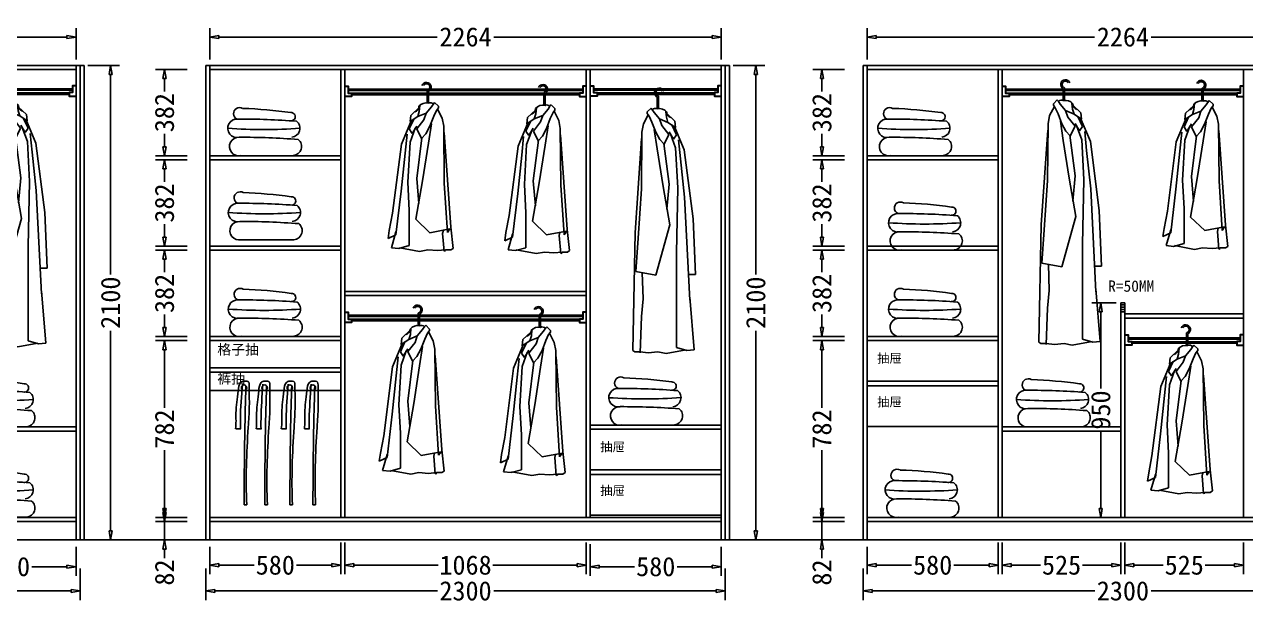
# Model space of a CAD drawing. Header units: millimetres. Extents: x 304407 to 361076, y -1262425 to -1203358.
# Drawn here: x 316973 to 322378, y -1232511 to -1229948 of the extents above; entities that cross this region are included whole.
import ezdxf

# ---------------------------------------------------------------- set-up
doc = ezdxf.new("R2010")
doc.units = ezdxf.units.MM
doc.header["$LTSCALE"] = 20
doc.layers.get('Defpoints').update_dxf_attribs({"color": 250})
for name, color, linetype in [('4', 1, 'Continuous'), ('6', 6, 'Continuous'), ('8', 8, 'Continuous'), ('LAYER10', 11, 'Continuous'), ('LAYER8', 11, 'Continuous'), ('图层3', 4, 'Continuous'), ('墙体', 40, 'Continuous')]:
    doc.layers.add(name, color=color, linetype=linetype)
doc.styles.get("Standard").update_dxf_attribs({"font": 'SimSun.ttf', "height": 85})
doc.styles.add('text', font='SimSun.ttf', dxfattribs={"height": 85})
doc.dimstyles.new('周文晶', dxfattribs={"dimtxt": 70, "dimasz": 40, "dimexe": 40, "dimexo": 30, "dimgap": 10, "dimtad": 0, "dimdec": 0, "dimtxsty": 'Standard', "dimblk": 'CLOSEDBLANK', "dimcen": 200, "dimclrd": 256, "dimclre": 256, "dimadec": 0, "dimazin": 0, "dimtfac": 1, "dimtdec": 0, "dimtmove": 0, "dimatfit": 3, "dimldrblk": 'CLOSEDBLANK', "dimfxl": 100, "dimfxlon": 1, "dimarcsym": 0})

# ---------------------------------------------------------------- blocks, each defined once
blk = doc.blocks.new('_ClosedBlank')
at = {"color": 0, "linetype": 'ByBlock', "lineweight": -2}
for p, q in [((-1, 0.17), (0, 0)), ((-1, 0.17), (-1, -0.17)), ((0, 0), (-1, -0.17))]:
    blk.add_line(p, q, dxfattribs=at)
blk = doc.blocks.new('*D1197')
at = {"lineweight": -2, "transparency": 16777216}
for p, q in [((314937, -1230104.1), (314937, -1229964.1)), ((317201, -1230104.1), (317201, -1229964.1)), ((314977, -1230004.1), (315943.3, -1230004.1)), ((317161, -1230004.1), (316194.7, -1230004.1))]:
    blk.add_line(p, q, dxfattribs=at)
at = {"layer": 'Defpoints', "color": 0, "transparency": 16777216}
for p in [(317201, -1230004.1), (314937, -1230147.5), (317201, -1230147.5)]:
    blk.add_point(p, dxfattribs=at)
at = {"lineweight": -2, "transparency": 16777216, "xscale": 40, "yscale": 40, "zscale": 40, "rotation": 180}
blk.add_blockref('_ClosedBlank', (314937, -1230004.1), dxfattribs=at)
at = {"lineweight": -2, "transparency": 16777216, "xscale": 40, "yscale": 40, "zscale": 40}
blk.add_blockref('_ClosedBlank', (317201, -1230004.1), dxfattribs=at)
at = {"color": 0, "transparency": 16777216, "insert": (316069, -1230004.1), "char_height": 85, "attachment_point": 5}
blk.add_mtext('2264', dxfattribs=at)
blk = doc.blocks.new('*D1198')
at = {"lineweight": -2, "transparency": 16777216}
for p, q in [((314919, -1232355.1), (314919, -1232495.1)), ((317219, -1232355.1), (317219, -1232495.1)), ((314959, -1232455.1), (315944.2, -1232455.1)), ((317179, -1232455.1), (316193.7, -1232455.1))]:
    blk.add_line(p, q, dxfattribs=at)
at = {"layer": 'Defpoints', "color": 0, "transparency": 16777216}
for p in [(314919, -1232229.5), (317219, -1232229.5), (317219, -1232455.1)]:
    blk.add_point(p, dxfattribs=at)
at = {"lineweight": -2, "transparency": 16777216, "xscale": 40, "yscale": 40, "zscale": 40, "rotation": 180}
blk.add_blockref('_ClosedBlank', (314919, -1232455.1), dxfattribs=at)
at = {"lineweight": -2, "transparency": 16777216, "xscale": 40, "yscale": 40, "zscale": 40}
blk.add_blockref('_ClosedBlank', (317219, -1232455.1), dxfattribs=at)
at = {"color": 0, "transparency": 16777216, "insert": (316069, -1232455.1), "char_height": 85, "attachment_point": 5}
blk.add_mtext('2300', dxfattribs=at)
blk = doc.blocks.new('*D1204')
at = {"lineweight": -2, "transparency": 16777216}
for p, q in [((317253.9, -1230129.5), (317393.9, -1230129.5)), ((317353.9, -1230169.5), (317353.9, -1231054.7)), ((317353.9, -1232189.5), (317353.9, -1231304.2)), ((317253.9, -1232229.5), (317393.9, -1232229.5))]:
    blk.add_line(p, q, dxfattribs=at)
at = {"layer": 'Defpoints', "color": 0, "transparency": 16777216}
for p in [(317219, -1230129.5), (317353.9, -1230129.5), (317219, -1232229.5)]:
    blk.add_point(p, dxfattribs=at)
at = {"lineweight": -2, "transparency": 16777216, "xscale": 40, "yscale": 40, "zscale": 40}
for p, rotation in [((317353.9, -1230129.5), 90), ((317353.9, -1232229.5), 270)]:
    blk.add_blockref('_ClosedBlank', p, dxfattribs=dict(at, rotation=rotation))
at = {"color": 0, "transparency": 16777216, "insert": (317353.9, -1231179.5), "char_height": 85, "attachment_point": 5, "rotation": 90}
blk.add_mtext('2100', dxfattribs=at)
blk = doc.blocks.new('*D1205')
at = {"lineweight": -2, "transparency": 16777216}
for p, q in [((316621, -1232247.7), (316621, -1232387.7)), ((317201, -1232259.5), (317201, -1232387.7)), ((316661, -1232347.7), (316816.9, -1232347.7)), ((317161, -1232347.7), (317005, -1232347.7))]:
    blk.add_line(p, q, dxfattribs=at)
at = {"layer": 'Defpoints', "color": 0, "transparency": 16777216}
for p in [(316621, -1232129.5), (317201, -1232229.5), (317201, -1232347.7)]:
    blk.add_point(p, dxfattribs=at)
at = {"lineweight": -2, "transparency": 16777216, "xscale": 40, "yscale": 40, "zscale": 40, "rotation": 180}
blk.add_blockref('_ClosedBlank', (316621, -1232347.7), dxfattribs=at)
at = {"lineweight": -2, "transparency": 16777216, "xscale": 40, "yscale": 40, "zscale": 40}
blk.add_blockref('_ClosedBlank', (317201, -1232347.7), dxfattribs=at)
at = {"color": 0, "transparency": 16777216, "insert": (316911, -1232347.7), "char_height": 85, "attachment_point": 5}
blk.add_mtext('580', dxfattribs=at)
blk = doc.blocks.new('*D1206')
at = {"lineweight": -2, "transparency": 16777216}
for p, q in [((318373.1, -1232241), (318373.1, -1232381)), ((317793.1, -1232259.5), (317793.1, -1232381)), ((317833.1, -1232341), (317989, -1232341)), ((318333.1, -1232341), (318177.2, -1232341))]:
    blk.add_line(p, q, dxfattribs=at)
at = {"layer": 'Defpoints', "color": 0, "transparency": 16777216}
for p in [(318373.1, -1232129.5), (317793.1, -1232229.5), (318373.1, -1232341)]:
    blk.add_point(p, dxfattribs=at)
at = {"lineweight": -2, "transparency": 16777216, "xscale": 40, "yscale": 40, "zscale": 40, "rotation": 180}
blk.add_blockref('_ClosedBlank', (317793.1, -1232341), dxfattribs=at)
at = {"lineweight": -2, "transparency": 16777216, "xscale": 40, "yscale": 40, "zscale": 40}
blk.add_blockref('_ClosedBlank', (318373.1, -1232341), dxfattribs=at)
at = {"color": 0, "transparency": 16777216, "insert": (318083.1, -1232341), "char_height": 85, "attachment_point": 5}
blk.add_mtext('580', dxfattribs=at)
blk = doc.blocks.new('*D1207')
at = {"lineweight": -2, "transparency": 16777216}
for p, q in [((318391.1, -1232241), (318391.1, -1232381)), ((319459.1, -1232241), (319459.1, -1232381)), ((318431.1, -1232341), (318804.6, -1232341)), ((319419.1, -1232341), (319045.6, -1232341))]:
    blk.add_line(p, q, dxfattribs=at)
at = {"layer": 'Defpoints', "color": 0, "transparency": 16777216}
for p in [(318391.1, -1230147.5), (319459.1, -1232129.5), (319459.1, -1232341)]:
    blk.add_point(p, dxfattribs=at)
at = {"lineweight": -2, "transparency": 16777216, "xscale": 40, "yscale": 40, "zscale": 40, "rotation": 180}
blk.add_blockref('_ClosedBlank', (318391.1, -1232341), dxfattribs=at)
at = {"lineweight": -2, "transparency": 16777216, "xscale": 40, "yscale": 40, "zscale": 40}
blk.add_blockref('_ClosedBlank', (319459.1, -1232341), dxfattribs=at)
at = {"color": 0, "transparency": 16777216, "insert": (318925.1, -1232341), "char_height": 85, "attachment_point": 5}
blk.add_mtext('1068', dxfattribs=at)
blk = doc.blocks.new('*D1208')
at = {"lineweight": -2, "transparency": 16777216}
for p, q in [((317793.1, -1230104.1), (317793.1, -1229964.1)), ((320057.1, -1230104.1), (320057.1, -1229964.1)), ((317833.1, -1230004.1), (318799.4, -1230004.1)), ((320017.1, -1230004.1), (319050.8, -1230004.1))]:
    blk.add_line(p, q, dxfattribs=at)
at = {"layer": 'Defpoints', "color": 0, "transparency": 16777216}
for p in [(320057.1, -1230004.1), (317793.1, -1230147.5), (320057.1, -1230147.5)]:
    blk.add_point(p, dxfattribs=at)
at = {"lineweight": -2, "transparency": 16777216, "xscale": 40, "yscale": 40, "zscale": 40, "rotation": 180}
blk.add_blockref('_ClosedBlank', (317793.1, -1230004.1), dxfattribs=at)
at = {"lineweight": -2, "transparency": 16777216, "xscale": 40, "yscale": 40, "zscale": 40}
blk.add_blockref('_ClosedBlank', (320057.1, -1230004.1), dxfattribs=at)
at = {"color": 0, "transparency": 16777216, "insert": (318925.1, -1230004.1), "char_height": 85, "attachment_point": 5}
blk.add_mtext('2264', dxfattribs=at)
blk = doc.blocks.new('*D1209')
at = {"lineweight": -2, "transparency": 16777216}
for p, q in [((317775.1, -1232355.1), (317775.1, -1232495.1)), ((320075.1, -1232355.1), (320075.1, -1232495.1)), ((317815.1, -1232455.1), (318800.4, -1232455.1)), ((320035.1, -1232455.1), (319049.9, -1232455.1))]:
    blk.add_line(p, q, dxfattribs=at)
at = {"layer": 'Defpoints', "color": 0, "transparency": 16777216}
for p in [(317775.1, -1232229.5), (320075.1, -1232229.5), (320075.1, -1232455.1)]:
    blk.add_point(p, dxfattribs=at)
at = {"lineweight": -2, "transparency": 16777216, "xscale": 40, "yscale": 40, "zscale": 40, "rotation": 180}
blk.add_blockref('_ClosedBlank', (317775.1, -1232455.1), dxfattribs=at)
at = {"lineweight": -2, "transparency": 16777216, "xscale": 40, "yscale": 40, "zscale": 40}
blk.add_blockref('_ClosedBlank', (320075.1, -1232455.1), dxfattribs=at)
at = {"color": 0, "transparency": 16777216, "insert": (318925.1, -1232455.1), "char_height": 85, "attachment_point": 5}
blk.add_mtext('2300', dxfattribs=at)
blk = doc.blocks.new('*D1210')
at = {"lineweight": -2, "transparency": 16777216}
for p, q in [((317592.8, -1232107.5), (317592.8, -1232067.5)), ((317692.8, -1232147.5), (317552.8, -1232147.5)), ((317592.8, -1232147.5), (317592.8, -1232229.5)), ((317692.8, -1232229.5), (317552.8, -1232229.5)), ((317592.8, -1232269.5), (317592.8, -1232309.5))]:
    blk.add_line(p, q, dxfattribs=at)
at = {"layer": 'Defpoints', "color": 0, "transparency": 16777216}
for p in [(317592.8, -1232147.5), (317793.1, -1232147.5), (317775.1, -1232229.5)]:
    blk.add_point(p, dxfattribs=at)
at = {"lineweight": -2, "transparency": 16777216, "xscale": 40, "yscale": 40, "zscale": 40}
for p, rotation in [((317592.8, -1232147.5), 270), ((317592.8, -1232229.5), 90)]:
    blk.add_blockref('_ClosedBlank', p, dxfattribs=dict(at, rotation=rotation))
at = {"color": 0, "transparency": 16777216, "insert": (317592.8, -1232373.5), "char_height": 85, "attachment_point": 5, "rotation": 90}
blk.add_mtext('82', dxfattribs=at)
blk = doc.blocks.new('*D1211')
at = {"lineweight": -2, "transparency": 16777216}
for p, q in [((317692.8, -1231347.5), (317552.8, -1231347.5)), ((317592.8, -1231387.5), (317592.8, -1231645.3)), ((317592.8, -1232089.5), (317592.8, -1231831.6)), ((317692.8, -1232129.5), (317552.8, -1232129.5))]:
    blk.add_line(p, q, dxfattribs=at)
at = {"layer": 'Defpoints', "color": 0, "transparency": 16777216}
for p in [(317592.8, -1231347.5), (317793.1, -1231347.5), (317793.1, -1232129.5)]:
    blk.add_point(p, dxfattribs=at)
at = {"lineweight": -2, "transparency": 16777216, "xscale": 40, "yscale": 40, "zscale": 40}
for p, rotation in [((317592.8, -1231347.5), 90), ((317592.8, -1232129.5), 270)]:
    blk.add_blockref('_ClosedBlank', p, dxfattribs=dict(at, rotation=rotation))
at = {"color": 0, "transparency": 16777216, "insert": (317592.8, -1231738.5), "char_height": 85, "attachment_point": 5, "rotation": 90}
blk.add_mtext('782', dxfattribs=at)
blk = doc.blocks.new('*D1212')
at = {"lineweight": -2, "transparency": 16777216}
for p, q in [((317692.8, -1230947.5), (317552.8, -1230947.5)), ((317592.8, -1230987.5), (317592.8, -1231045.1)), ((317592.8, -1231289.5), (317592.8, -1231231.8)), ((317692.8, -1231329.5), (317552.8, -1231329.5))]:
    blk.add_line(p, q, dxfattribs=at)
at = {"layer": 'Defpoints', "color": 0, "transparency": 16777216}
for p in [(317592.8, -1230947.5), (317793.1, -1230947.5), (317793.1, -1231329.5)]:
    blk.add_point(p, dxfattribs=at)
at = {"lineweight": -2, "transparency": 16777216, "xscale": 40, "yscale": 40, "zscale": 40}
for p, rotation in [((317592.8, -1230947.5), 90), ((317592.8, -1231329.5), 270)]:
    blk.add_blockref('_ClosedBlank', p, dxfattribs=dict(at, rotation=rotation))
at = {"color": 0, "transparency": 16777216, "insert": (317592.8, -1231138.5), "char_height": 85, "attachment_point": 5, "rotation": 90}
blk.add_mtext('382', dxfattribs=at)
blk = doc.blocks.new('*D1213')
at = {"lineweight": -2, "transparency": 16777216}
for p, q in [((317692.8, -1230547.5), (317552.8, -1230547.5)), ((317592.8, -1230587.5), (317592.8, -1230645.1)), ((317592.8, -1230889.5), (317592.8, -1230831.8)), ((317692.8, -1230929.5), (317552.8, -1230929.5))]:
    blk.add_line(p, q, dxfattribs=at)
at = {"layer": 'Defpoints', "color": 0, "transparency": 16777216}
for p in [(317592.8, -1230547.5), (317793.1, -1230547.5), (317793.1, -1230929.5)]:
    blk.add_point(p, dxfattribs=at)
at = {"lineweight": -2, "transparency": 16777216, "xscale": 40, "yscale": 40, "zscale": 40}
for p, rotation in [((317592.8, -1230547.5), 90), ((317592.8, -1230929.5), 270)]:
    blk.add_blockref('_ClosedBlank', p, dxfattribs=dict(at, rotation=rotation))
at = {"color": 0, "transparency": 16777216, "insert": (317592.8, -1230738.5), "char_height": 85, "attachment_point": 5, "rotation": 90}
blk.add_mtext('382', dxfattribs=at)
blk = doc.blocks.new('*D1214')
at = {"lineweight": -2, "transparency": 16777216}
for p, q in [((317692.8, -1230147.5), (317552.8, -1230147.5)), ((317592.8, -1230187.5), (317592.8, -1230245.1)), ((317592.8, -1230489.5), (317592.8, -1230431.8)), ((317692.8, -1230529.5), (317552.8, -1230529.5))]:
    blk.add_line(p, q, dxfattribs=at)
at = {"layer": 'Defpoints', "color": 0, "transparency": 16777216}
for p in [(317592.8, -1230147.5), (317793.1, -1230147.5), (317793.1, -1230529.5)]:
    blk.add_point(p, dxfattribs=at)
at = {"lineweight": -2, "transparency": 16777216, "xscale": 40, "yscale": 40, "zscale": 40}
for p, rotation in [((317592.8, -1230147.5), 90), ((317592.8, -1230529.5), 270)]:
    blk.add_blockref('_ClosedBlank', p, dxfattribs=dict(at, rotation=rotation))
at = {"color": 0, "transparency": 16777216, "insert": (317592.8, -1230338.5), "char_height": 85, "attachment_point": 5, "rotation": 90}
blk.add_mtext('382', dxfattribs=at)
blk = doc.blocks.new('*D1215')
at = {"lineweight": -2, "transparency": 16777216}
for p, q in [((320110, -1230129.5), (320250, -1230129.5)), ((320210, -1230169.5), (320210, -1231054.7)), ((320210, -1232189.5), (320210, -1231304.2)), ((320110, -1232229.5), (320250, -1232229.5))]:
    blk.add_line(p, q, dxfattribs=at)
at = {"layer": 'Defpoints', "color": 0, "transparency": 16777216}
for p in [(320075.1, -1230129.5), (320210, -1230129.5), (320075.1, -1232229.5)]:
    blk.add_point(p, dxfattribs=at)
at = {"lineweight": -2, "transparency": 16777216, "xscale": 40, "yscale": 40, "zscale": 40}
for p, rotation in [((320210, -1230129.5), 90), ((320210, -1232229.5), 270)]:
    blk.add_blockref('_ClosedBlank', p, dxfattribs=dict(at, rotation=rotation))
at = {"color": 0, "transparency": 16777216, "insert": (320210, -1231179.5), "char_height": 85, "attachment_point": 5, "rotation": 90}
blk.add_mtext('2100', dxfattribs=at)
blk = doc.blocks.new('*D1216')
at = {"lineweight": -2, "transparency": 16777216}
for p, q in [((319477.1, -1232247.7), (319477.1, -1232387.7)), ((320057.1, -1232259.5), (320057.1, -1232387.7)), ((319517.1, -1232347.7), (319673, -1232347.7)), ((320017.1, -1232347.7), (319861.2, -1232347.7))]:
    blk.add_line(p, q, dxfattribs=at)
at = {"layer": 'Defpoints', "color": 0, "transparency": 16777216}
for p in [(319477.1, -1232129.5), (320057.1, -1232229.5), (320057.1, -1232347.7)]:
    blk.add_point(p, dxfattribs=at)
at = {"lineweight": -2, "transparency": 16777216, "xscale": 40, "yscale": 40, "zscale": 40, "rotation": 180}
blk.add_blockref('_ClosedBlank', (319477.1, -1232347.7), dxfattribs=at)
at = {"lineweight": -2, "transparency": 16777216, "xscale": 40, "yscale": 40, "zscale": 40}
blk.add_blockref('_ClosedBlank', (320057.1, -1232347.7), dxfattribs=at)
at = {"color": 0, "transparency": 16777216, "insert": (319767.1, -1232347.7), "char_height": 85, "attachment_point": 5}
blk.add_mtext('580', dxfattribs=at)
blk = doc.blocks.new('*D1345')
at = {"lineweight": -2, "transparency": 16777216}
for p, q in [((321282.9, -1232241), (321282.9, -1232381)), ((320702.9, -1232259.5), (320702.9, -1232381)), ((320742.9, -1232341), (320898.9, -1232341)), ((321242.9, -1232341), (321087, -1232341))]:
    blk.add_line(p, q, dxfattribs=at)
at = {"layer": 'Defpoints', "color": 0, "transparency": 16777216}
for p in [(321282.9, -1232129.5), (320702.9, -1232229.5), (321282.9, -1232341)]:
    blk.add_point(p, dxfattribs=at)
at = {"lineweight": -2, "transparency": 16777216, "xscale": 40, "yscale": 40, "zscale": 40, "rotation": 180}
blk.add_blockref('_ClosedBlank', (320702.9, -1232341), dxfattribs=at)
at = {"lineweight": -2, "transparency": 16777216, "xscale": 40, "yscale": 40, "zscale": 40}
blk.add_blockref('_ClosedBlank', (321282.9, -1232341), dxfattribs=at)
at = {"color": 0, "transparency": 16777216, "insert": (320992.9, -1232341), "char_height": 85, "attachment_point": 5}
blk.add_mtext('580', dxfattribs=at)
blk = doc.blocks.new('*D1346')
at = {"lineweight": -2, "transparency": 16777216}
for p, q in [((321843.9, -1232241), (321843.9, -1232381)), ((322368.9, -1232241), (322368.9, -1232381)), ((321883.9, -1232341), (322013.1, -1232341)), ((322328.9, -1232341), (322199.8, -1232341))]:
    blk.add_line(p, q, dxfattribs=at)
at = {"layer": 'Defpoints', "color": 0, "transparency": 16777216}
for p in [(321843.9, -1232129.5), (322368.9, -1232129.5), (322368.9, -1232341)]:
    blk.add_point(p, dxfattribs=at)
at = {"lineweight": -2, "transparency": 16777216, "xscale": 40, "yscale": 40, "zscale": 40, "rotation": 180}
blk.add_blockref('_ClosedBlank', (321843.9, -1232341), dxfattribs=at)
at = {"lineweight": -2, "transparency": 16777216, "xscale": 40, "yscale": 40, "zscale": 40}
blk.add_blockref('_ClosedBlank', (322368.9, -1232341), dxfattribs=at)
at = {"color": 0, "transparency": 16777216, "insert": (322106.4, -1232341), "char_height": 85, "attachment_point": 5}
blk.add_mtext('525', dxfattribs=at)
blk = doc.blocks.new('*D1347')
at = {"lineweight": -2, "transparency": 16777216}
for p, q in [((320702.9, -1230104.1), (320702.9, -1229964.1)), ((322966.9, -1230104.1), (322966.9, -1229964.1)), ((320742.9, -1230004.1), (321709.3, -1230004.1)), ((322926.9, -1230004.1), (321960.6, -1230004.1))]:
    blk.add_line(p, q, dxfattribs=at)
at = {"layer": 'Defpoints', "color": 0, "transparency": 16777216}
for p in [(322966.9, -1230004.1), (320702.9, -1230147.5), (322966.9, -1230147.5)]:
    blk.add_point(p, dxfattribs=at)
at = {"lineweight": -2, "transparency": 16777216, "xscale": 40, "yscale": 40, "zscale": 40, "rotation": 180}
blk.add_blockref('_ClosedBlank', (320702.9, -1230004.1), dxfattribs=at)
at = {"lineweight": -2, "transparency": 16777216, "xscale": 40, "yscale": 40, "zscale": 40}
blk.add_blockref('_ClosedBlank', (322966.9, -1230004.1), dxfattribs=at)
at = {"color": 0, "transparency": 16777216, "insert": (321834.9, -1230004.1), "char_height": 85, "attachment_point": 5}
blk.add_mtext('2264', dxfattribs=at)
blk = doc.blocks.new('*D1348')
at = {"lineweight": -2, "transparency": 16777216}
for p, q in [((320684.9, -1232355.1), (320684.9, -1232495.1)), ((322984.9, -1232355.1), (322984.9, -1232495.1)), ((320724.9, -1232455.1), (321710.2, -1232455.1)), ((322944.9, -1232455.1), (321959.7, -1232455.1))]:
    blk.add_line(p, q, dxfattribs=at)
at = {"layer": 'Defpoints', "color": 0, "transparency": 16777216}
for p in [(320684.9, -1232229.5), (322984.9, -1232229.5), (322984.9, -1232455.1)]:
    blk.add_point(p, dxfattribs=at)
at = {"lineweight": -2, "transparency": 16777216, "xscale": 40, "yscale": 40, "zscale": 40, "rotation": 180}
blk.add_blockref('_ClosedBlank', (320684.9, -1232455.1), dxfattribs=at)
at = {"lineweight": -2, "transparency": 16777216, "xscale": 40, "yscale": 40, "zscale": 40}
blk.add_blockref('_ClosedBlank', (322984.9, -1232455.1), dxfattribs=at)
at = {"color": 0, "transparency": 16777216, "insert": (321834.9, -1232455.1), "char_height": 85, "attachment_point": 5}
blk.add_mtext('2300', dxfattribs=at)
blk = doc.blocks.new('*D1349')
at = {"lineweight": -2, "transparency": 16777216}
for p, q in [((320502.7, -1232107.5), (320502.7, -1232067.5)), ((320602.7, -1232147.5), (320462.7, -1232147.5)), ((320502.7, -1232147.5), (320502.7, -1232229.5)), ((320602.7, -1232229.5), (320462.7, -1232229.5)), ((320502.7, -1232269.5), (320502.7, -1232309.5))]:
    blk.add_line(p, q, dxfattribs=at)
at = {"layer": 'Defpoints', "color": 0, "transparency": 16777216}
for p in [(320502.7, -1232147.5), (320702.9, -1232147.5), (320684.9, -1232229.5)]:
    blk.add_point(p, dxfattribs=at)
at = {"lineweight": -2, "transparency": 16777216, "xscale": 40, "yscale": 40, "zscale": 40}
for p, rotation in [((320502.7, -1232147.5), 270), ((320502.7, -1232229.5), 90)]:
    blk.add_blockref('_ClosedBlank', p, dxfattribs=dict(at, rotation=rotation))
at = {"color": 0, "transparency": 16777216, "insert": (320502.7, -1232373.5), "char_height": 85, "attachment_point": 5, "rotation": 90}
blk.add_mtext('82', dxfattribs=at)
blk = doc.blocks.new('*D1350')
at = {"lineweight": -2, "transparency": 16777216}
for p, q in [((320602.7, -1231347.5), (320462.7, -1231347.5)), ((320502.7, -1231387.5), (320502.7, -1231645.3)), ((320502.7, -1232089.5), (320502.7, -1231831.6)), ((320602.7, -1232129.5), (320462.7, -1232129.5))]:
    blk.add_line(p, q, dxfattribs=at)
at = {"layer": 'Defpoints', "color": 0, "transparency": 16777216}
for p in [(320502.7, -1231347.5), (320702.9, -1231347.5), (320702.9, -1232129.5)]:
    blk.add_point(p, dxfattribs=at)
at = {"lineweight": -2, "transparency": 16777216, "xscale": 40, "yscale": 40, "zscale": 40}
for p, rotation in [((320502.7, -1231347.5), 90), ((320502.7, -1232129.5), 270)]:
    blk.add_blockref('_ClosedBlank', p, dxfattribs=dict(at, rotation=rotation))
at = {"color": 0, "transparency": 16777216, "insert": (320502.7, -1231738.5), "char_height": 85, "attachment_point": 5, "rotation": 90}
blk.add_mtext('782', dxfattribs=at)
blk = doc.blocks.new('*D1351')
at = {"lineweight": -2, "transparency": 16777216}
for p, q in [((320602.7, -1230947.5), (320462.7, -1230947.5)), ((320502.7, -1230987.5), (320502.7, -1231045.1)), ((320502.7, -1231289.5), (320502.7, -1231231.8)), ((320602.7, -1231329.5), (320462.7, -1231329.5))]:
    blk.add_line(p, q, dxfattribs=at)
at = {"layer": 'Defpoints', "color": 0, "transparency": 16777216}
for p in [(320502.7, -1230947.5), (320702.9, -1230947.5), (320702.9, -1231329.5)]:
    blk.add_point(p, dxfattribs=at)
at = {"lineweight": -2, "transparency": 16777216, "xscale": 40, "yscale": 40, "zscale": 40}
for p, rotation in [((320502.7, -1230947.5), 90), ((320502.7, -1231329.5), 270)]:
    blk.add_blockref('_ClosedBlank', p, dxfattribs=dict(at, rotation=rotation))
at = {"color": 0, "transparency": 16777216, "insert": (320502.7, -1231138.5), "char_height": 85, "attachment_point": 5, "rotation": 90}
blk.add_mtext('382', dxfattribs=at)
blk = doc.blocks.new('*D1352')
at = {"lineweight": -2, "transparency": 16777216}
for p, q in [((320602.7, -1230547.5), (320462.7, -1230547.5)), ((320502.7, -1230587.5), (320502.7, -1230645.1)), ((320502.7, -1230889.5), (320502.7, -1230831.8)), ((320602.7, -1230929.5), (320462.7, -1230929.5))]:
    blk.add_line(p, q, dxfattribs=at)
at = {"layer": 'Defpoints', "color": 0, "transparency": 16777216}
for p in [(320502.7, -1230547.5), (320702.9, -1230547.5), (320702.9, -1230929.5)]:
    blk.add_point(p, dxfattribs=at)
at = {"lineweight": -2, "transparency": 16777216, "xscale": 40, "yscale": 40, "zscale": 40}
for p, rotation in [((320502.7, -1230547.5), 90), ((320502.7, -1230929.5), 270)]:
    blk.add_blockref('_ClosedBlank', p, dxfattribs=dict(at, rotation=rotation))
at = {"color": 0, "transparency": 16777216, "insert": (320502.7, -1230738.5), "char_height": 85, "attachment_point": 5, "rotation": 90}
blk.add_mtext('382', dxfattribs=at)
blk = doc.blocks.new('*D1353')
at = {"lineweight": -2, "transparency": 16777216}
for p, q in [((320602.7, -1230147.5), (320462.7, -1230147.5)), ((320502.7, -1230187.5), (320502.7, -1230245.1)), ((320502.7, -1230489.5), (320502.7, -1230431.8)), ((320602.7, -1230529.5), (320462.7, -1230529.5))]:
    blk.add_line(p, q, dxfattribs=at)
at = {"layer": 'Defpoints', "color": 0, "transparency": 16777216}
for p in [(320502.7, -1230147.5), (320702.9, -1230147.5), (320702.9, -1230529.5)]:
    blk.add_point(p, dxfattribs=at)
at = {"lineweight": -2, "transparency": 16777216, "xscale": 40, "yscale": 40, "zscale": 40}
for p, rotation in [((320502.7, -1230147.5), 90), ((320502.7, -1230529.5), 270)]:
    blk.add_blockref('_ClosedBlank', p, dxfattribs=dict(at, rotation=rotation))
at = {"color": 0, "transparency": 16777216, "insert": (320502.7, -1230338.5), "char_height": 85, "attachment_point": 5, "rotation": 90}
blk.add_mtext('382', dxfattribs=at)
blk = doc.blocks.new('*D1343')
at = {"lineweight": -2, "transparency": 16777216}
for p, q in [((321804.9, -1231179.5), (321697, -1231179.5)), ((321737, -1231219.5), (321737, -1231559.5)), ((321737, -1232089.5), (321737, -1231749.5)), ((321795.9, -1232129.5), (321697, -1232129.5))]:
    blk.add_line(p, q, dxfattribs=at)
at = {"layer": 'Defpoints', "color": 0, "transparency": 16777216}
for p in [(321834.9, -1231179.5), (321737, -1232129.5), (321825.9, -1232129.5)]:
    blk.add_point(p, dxfattribs=at)
at = {"lineweight": -2, "transparency": 16777216, "xscale": 40, "yscale": 40, "zscale": 40}
for p, rotation in [((321737, -1231179.5), 90), ((321737, -1232129.5), 270)]:
    blk.add_blockref('_ClosedBlank', p, dxfattribs=dict(at, rotation=rotation))
at = {"color": 0, "transparency": 16777216, "insert": (321737, -1231654.5), "char_height": 85, "attachment_point": 5, "rotation": 90}
blk.add_mtext('950', dxfattribs=at)
blk = doc.blocks.new('*D1344')
at = {"lineweight": -2, "transparency": 16777216}
for p, q in [((321300.9, -1232241), (321300.9, -1232381)), ((321825.9, -1232241), (321825.9, -1232381)), ((321340.9, -1232341), (321470.1, -1232341)), ((321785.9, -1232341), (321656.8, -1232341))]:
    blk.add_line(p, q, dxfattribs=at)
at = {"layer": 'Defpoints', "color": 0, "transparency": 16777216}
for p in [(321300.9, -1232129.5), (321825.9, -1232129.5), (321300.9, -1232341)]:
    blk.add_point(p, dxfattribs=at)
at = {"lineweight": -2, "transparency": 16777216, "xscale": 40, "yscale": 40, "zscale": 40, "rotation": 180}
blk.add_blockref('_ClosedBlank', (321300.9, -1232341), dxfattribs=at)
at = {"lineweight": -2, "transparency": 16777216, "xscale": 40, "yscale": 40, "zscale": 40}
blk.add_blockref('_ClosedBlank', (321825.9, -1232341), dxfattribs=at)
at = {"color": 0, "transparency": 16777216, "insert": (321563.4, -1232341), "char_height": 85, "attachment_point": 5}
blk.add_mtext('525', dxfattribs=at)
blk = doc.blocks.new('A$C1C5764E0')
at = {"layer": '8'}
for p, q in [((172.3, 708.4), (172.3, 657.4)), ((178.3, 708.4), (178.3, 657.4)), ((191.5, 639.3), (201.2, 654.6)), ((201.2, 654.6), (205.3, 658.7)), ((205.3, 658.7), (222, 642.1)), ((99.9, 601.9), (97.1, 574.2)), ((97.1, 574.2), (130.4, 596.4)), ((135.3, 635.3), (99.9, 601.9)), ((130.4, 596.4), (137.4, 618.5)), ((130.4, 596.4), (167.9, 611.6)), ((137.4, 618.5), (140.1, 644.9)), ((158.2, 582.5), (167.9, 611.6)), ((167.9, 611.6), (191.5, 639.3)), ((201.2, 597.8), (184.5, 553.4)), ((213.6, 624.1), (201.2, 597.8)), ((222, 635.2), (213.6, 624.1)), ((217.8, 629.6), (238.6, 589.4)), ((222, 642.1), (222, 635.2)), ((103, 580.9), (58.4, 475.1)), ((113.7, 585.2), (93.2, 541.7)), ((93.2, 541.7), (106.3, 522.1)), ((96.5, 482.8), (119.4, 544.9)), ((106.3, 522.1), (125.9, 554.7)), ((126.3, 542.3), (158.2, 582.5)), ((147.1, 499.3), (126.3, 542.3)), ((184.5, 553.4), (166.5, 520.1)), ((178.3, 479.5), (191.3, 564.6)), ((238.6, 589.4), (245.5, 553.4)), ((245.5, 553.4), (248.3, 302.5)), ((75, 435), (83.4, 518.8)), ((148.8, 502.4), (125.9, 322.6)), ((166.5, 520.1), (147.1, 499.3)), ((276.4, 106.8), (247, 525.3)), ((58.4, 475.1), (19.5, 168.8)), ((57, 265.8), (75, 435)), ((86.6, 306.3), (96.5, 482.8)), ((152.1, 312.8), (178.3, 479.5)), ((93.2, 180.9), (86.6, 306.3)), ((122.6, 142.8), (152.1, 312.8)), ((125.9, 322.6), (135.7, 211.4)), ((248.3, 302.5), (262.2, 83.5)), ((34.3, 73.1), (57, 265.8)), ((19.5, 168.8), (4.8, 92.7)), ((93.2, 26.2), (93.2, 180.9)), ((184.8, 82.8), (122.6, 142.8)), ((4.8, 92.7), (0, 56.7)), ((0, 56.7), (34.3, 73.1)), ((34.3, 86.2), (14.7, 16.3)), ((273.1, 99.1), (184.8, 82.8)), ((244.2, 93.8), (240.9, 79.6)), ((240.9, 79.6), (247.4, 1.1)), ((262.2, 83.5), (273.1, 99.1)), ((286.7, 13.1), (276.4, 106.8)), ((14.7, 16.3), (47.4, 13.1)), ((47.4, 13.1), (93.2, 26.2)), ((50.7, 16.3), (139, 0)), ((139, 0), (175, 6.5)), ((175, 6.5), (217.5, 3.3)), ((217.5, 3.3), (253.5, 6.5)), ((247.4, 1.1), (254, 3.3)), ((253.5, 6.5), (276.9, 6.5)), ((276.9, 6.5), (286.7, 13.1))]:
    blk.add_line(p, q, dxfattribs=at)
for centre, radius, start, end in [((168.9, 727.1), 20.9, 296.6338, 159.5285), ((168.9, 727.1), 14.9, 296.6338, 150.6175), ((175.9, 709.9), 3.91, 94.6712, 201.9626), ((168.9, 613.1), 43.9, 77.6993, 138.5966), ((186.2, 639.8), 18, 42.48, 116.3392), ((110.9, 641.2), 25.1, 286.2636, 2.0248)]:
    blk.add_arc(centre, radius, start, end, dxfattribs=at)
blk = doc.blocks.new('A$C4F477F88')
at = {"layer": 'LAYER10'}
blk.add_blockref('A$C1C5764E0', (0, 0), dxfattribs=at)
blk = doc.blocks.new('A$C5E603B19')
at = {"layer": 'LAYER8'}
blk.add_blockref('A$C4F477F88', (0, 0), dxfattribs=at)
blk = doc.blocks.new('A$C1B0A679D')
at = {"layer": '图层3'}
blk.add_blockref('A$C5E603B19', (0, 0), dxfattribs=at)
blk = doc.blocks.new('A$C52EB379C')
at = {"layer": '8'}
for p, q in [((163.3, 1134.6), (163.3, 1083.5)), ((169.3, 1134.6), (169.3, 1083.5)), ((192.3, 1080.7), (196.4, 1084.9)), ((196.4, 1084.9), (213.1, 1068.3)), ((91, 1028.1), (88.2, 1000.3)), ((126.4, 1061.5), (91, 1028.1)), ((121.5, 1022.5), (128.4, 1044.7)), ((121.5, 1022.5), (159, 1037.8)), ((128.4, 1044.7), (131.2, 1071)), ((149.3, 1008.7), (159, 1037.8)), ((159, 1037.8), (182.5, 1065.5)), ((182.5, 1065.5), (192.3, 1080.7)), ((204.7, 1050.2), (192.3, 1023.9)), ((213.1, 1061.3), (204.7, 1050.2)), ((208.9, 1055.8), (229.7, 1015.6)), ((213.1, 1068.3), (213.1, 1061.3)), ((94.1, 1007.1), (49.5, 901.3)), ((104.8, 1011.4), (84.3, 967.8)), ((88.2, 1000.3), (121.5, 1022.5)), ((97.4, 948.2), (117, 980.9)), ((117.4, 968.5), (149.3, 1008.7)), ((175.6, 979.5), (157.6, 946.3)), ((169.3, 905.7), (182.4, 990.7)), ((192.3, 1023.9), (175.6, 979.5)), ((229.7, 1015.6), (236.6, 979.5)), ((236.6, 979.5), (239.4, 728.7)), ((66.1, 861.1), (74.5, 944.9)), ((84.3, 967.8), (97.4, 948.2)), ((87.6, 909), (110.5, 971.1)), ((139.9, 928.6), (117, 748.8)), ((138.2, 925.5), (117.4, 968.5)), ((157.6, 946.3), (138.2, 925.5)), ((267.5, 533), (238.1, 951.5)), ((49.5, 901.3), (10.6, 595)), ((77.7, 732.4), (87.6, 909)), ((143.2, 738.9), (169.3, 905.7)), ((48.1, 692), (66.1, 861.1)), ((84.3, 444.7), (77.7, 732.4)), ((113.7, 568.9), (143.2, 738.9)), ((117, 748.8), (126.8, 637.6)), ((239.4, 728.7), (253.3, 509.7)), ((25.4, 235.4), (48.1, 692)), ((10.6, 595), (0, 349)), ((175.9, 346.6), (113.7, 568.9)), ((253.3, 509.7), (264.2, 362.9)), ((277.8, 13.1), (267.5, 533)), ((84.3, 26.2), (84.3, 444.7)), ((0, 349), (31, 349)), ((264.2, 362.9), (175.9, 346.6)), ((235.3, 357.6), (232, 242)), ((25.4, 248.5), (5.8, 16.3)), ((232, 242), (238.5, 163.5)), ((238.5, 163.5), (245.1, 3.3)), ((5.8, 16.3), (38.5, 13.1)), ((38.5, 13.1), (84.3, 26.2)), ((41.7, 16.3), (130.1, 0)), ((130.1, 0), (166.1, 6.5)), ((166.1, 6.5), (208.6, 3.3)), ((208.6, 3.3), (244.6, 6.5)), ((244.6, 6.5), (268, 6.5)), ((268, 6.5), (277.8, 13.1))]:
    blk.add_line(p, q, dxfattribs=at)
for centre, radius, start, end in [((160, 1153.2), 20.9, 296.6338, 159.5285), ((160, 1153.2), 14.9, 296.6338, 150.6175), ((167, 1136), 3.91, 94.6712, 201.9626), ((160, 1039.2), 43.9, 77.6993, 138.5966), ((177.3, 1066), 18, 42.48, 116.3392), ((102, 1067.4), 25.1, 286.2636, 2.0248)]:
    blk.add_arc(centre, radius, start, end, dxfattribs=at)
blk = doc.blocks.new('A$C05785CA5')
at = {"layer": 'LAYER10'}
blk.add_blockref('A$C52EB379C', (0, 0), dxfattribs=at)
blk = doc.blocks.new('A$C100967EE')
at = {"layer": 'LAYER10'}
blk.add_blockref('A$C05785CA5', (0, 0), dxfattribs=at)
blk = doc.blocks.new('A$C65D30603')
at = {"layer": 'LAYER8'}
blk.add_blockref('A$C100967EE', (0, 0), dxfattribs=at)
blk = doc.blocks.new('A$C50CE712E')
at = {"layer": '图层3'}
blk.add_blockref('A$C65D30603', (0, 0), dxfattribs=at)
blk = doc.blocks.new('A$C11F00F61')
at = {"color": 8}
blk.add_line((48.2, 0), (290.3, 1.2), dxfattribs=at)
at = {"layer": '墙体', "color": 8}
for centre, radius, start, end in [((41, 121.6), 41, 86.0834, 284.0988), ((52.6, 186.6), 26.7, 59.8021, 244.0801), ((53.8, -3125.6), 3288.1, 85.6244, 90.1755), ((9.8, -1698.7), 1909.1, 81.8981, 88.3112), ((280.3, 173), 18.4, 260.1551, 94.4157), ((159.2, 2329.1), 2213.2, 265.8756, 274.159), ((279.7, 121.7), 40, 274.9406, 51.3165), ((48.2, 41), 41, 86.0834, 284.0988), ((61, -3206.2), 3288.1, 85.6244, 90.1755), ((286.9, 41.1), 40, 274.9406, 51.3165)]:
    blk.add_arc(centre, radius, start, end, dxfattribs=at)
blk = doc.blocks.new('A$C3B9601DC')
at = {"layer": '4', "color": 8}
blk.add_line((62, 1.5), (47.4, 0), dxfattribs=at)
for points, knots in [([(62, 1.5), (55.4, 144.3), (62.8, 324.3), (78.7, 548.8), (75.2, 622.1), (75.7, 684.6), (46.8, 686.9), (17.9, 676.1), (12.7, 599.8), (-1.5, 524.3), (4.4, 450.4), (0, 421.8)], [0, 0, 0, 0, 428.516837, 544.203019, 664.137455, 677.621305, 701.749401, 722.125787, 770.743064, 895.133582, 980.731534, 980.731534, 980.731534, 980.731534]), ([(37.8, 667.5), (32.8, 603.2), (26.4, 521.3), (26.8, 439.3), (26.9, 421.8)], [0, 0, 0, 0, 193.394932, 246.046188, 246.046188, 246.046188, 246.046188])]:
    blk.add_open_spline(points, degree=3, knots=knots, dxfattribs=at)
blk.add_spline([(57.6, 658.7), (53.2, 497.8), (47.4, 0)], degree=3, dxfattribs=at)
blk.add_open_spline([(1.4, 421.8), (10.7, 421.8), (19.9, 421.8), (29.2, 421.8)], degree=3, dxfattribs=at)
at = {"layer": '6', "color": 8}
blk.add_circle((47.2, 648.9), 15, dxfattribs=at)
blk = doc.blocks.new('edr334343')
at = {"layer": '6', "color": 8, "xscale": 0.7999999999301508, "yscale": 0.7999999999301508, "zscale": 0.7999999999301508}
for p in [(311012.9, -1202094.7), (311104.2, -1202094.7), (311215.5, -1202094.7), (311317.6, -1202094.7)]:
    blk.add_blockref('A$C3B9601DC', p, dxfattribs=at)

msp = doc.modelspace()

# ---------------------------------------------------------------- linework, layer by layer
for p, q in [((314919, -1230129.5), (317219, -1230129.5)), ((317201, -1230129.5), (317201, -1232229.5)), ((317219, -1230129.5), (317219, -1232229.5)), ((317237, -1230129.5), (317219, -1230129.5)), ((317237, -1232229.5), (317237, -1230129.5)), ((317775.1, -1232229.5), (317775.1, -1230129.5)), ((317775.1, -1230129.5), (320075.1, -1230129.5)), ((317793.1, -1232229.5), (317793.1, -1230129.5)), ((320057.1, -1230129.5), (320057.1, -1232229.5)), ((320075.1, -1230129.5), (320075.1, -1232229.5)), ((320093.1, -1230129.5), (320075.1, -1230129.5)), ((320093.1, -1232229.5), (320093.1, -1230129.5)), ((320684.9, -1232229.5), (320684.9, -1230129.5)), ((320684.9, -1230129.5), (322984.9, -1230129.5)), ((320702.9, -1232229.5), (320702.9, -1230129.5)), ((314937, -1230147.5), (317201, -1230147.5)), ((317793.1, -1230147.5), (320057.1, -1230147.5)), ((318373.1, -1232129.5), (318373.1, -1230147.5)), ((318391.1, -1232129.5), (318391.1, -1230147.5)), ((319459.1, -1230147.5), (319459.1, -1232129.5)), ((319477.1, -1230147.5), (319477.1, -1232129.5)), ((320702.9, -1230147.5), (322966.9, -1230147.5)), ((321282.9, -1232129.5), (321282.9, -1230147.5)), ((321300.9, -1232129.5), (321300.9, -1230147.5)), ((322368.9, -1230147.5), (322368.9, -1232129.5)), ((317793.1, -1230529.5), (318373.1, -1230529.5)), ((317793.1, -1230547.5), (318373.1, -1230547.5)), ((320702.9, -1230529.5), (321282.9, -1230529.5)), ((320702.9, -1230547.5), (321282.9, -1230547.5)), ((317793.1, -1230929.5), (318373.1, -1230929.5)), ((317793.1, -1230947.5), (318373.1, -1230947.5)), ((320702.9, -1230929.5), (321282.9, -1230929.5)), ((320702.9, -1230947.5), (321282.9, -1230947.5)), ((319459.1, -1231129.5), (318391.1, -1231129.5)), ((319459.1, -1231147.5), (318391.1, -1231147.5)), ((321825.9, -1231179.5), (321825.9, -1232129.5)), ((321843.9, -1231179.5), (321825.9, -1231179.5)), ((321843.9, -1231189.5), (321825.9, -1231189.5)), ((321843.9, -1231199.5), (321825.9, -1231199.5)), ((321843.9, -1231209.5), (321825.9, -1231209.5)), ((321843.9, -1231219.5), (321825.9, -1231219.5)), ((321843.9, -1231179.5), (321843.9, -1232129.5)), ((322368.9, -1231229.5), (321843.9, -1231229.5)), ((322368.9, -1231247.5), (321843.9, -1231247.5)), ((317793.1, -1231329.5), (318373.1, -1231329.5)), ((320702.9, -1231329.5), (321282.9, -1231329.5)), ((317793.1, -1231347.5), (318373.1, -1231347.5)), ((320702.9, -1231347.5), (321282.9, -1231347.5)), ((317793.1, -1231467.5), (318373.1, -1231467.5)), ((317793.1, -1231487.5), (318373.1, -1231487.5)), ((320702.9, -1231527.5), (321282.9, -1231527.5)), ((320702.9, -1231547.5), (321282.9, -1231547.5)), ((317793.1, -1231567.5), (318373.1, -1231567.5)), ((316621, -1231729.5), (317201, -1231729.5)), ((316621, -1231747.5), (317201, -1231747.5)), ((319477.1, -1231721.5), (320057.1, -1231721.5)), ((319477.1, -1231739.5), (320057.1, -1231739.5)), ((320702.9, -1231727.5), (321282.9, -1231727.5)), ((321825.9, -1231729.5), (321300.9, -1231729.5)), ((321825.9, -1231747.5), (321300.9, -1231747.5)), ((319477.1, -1231919.5), (320057.1, -1231919.5)), ((319477.1, -1231939.5), (320057.1, -1231939.5)), ((314937, -1232129.5), (317201, -1232129.5)), ((317793.1, -1232129.5), (320057.1, -1232129.5)), ((319477.1, -1232119.5), (320057.1, -1232119.5)), ((319477.1, -1232129.5), (319957.1, -1232129.5)), ((320702.9, -1232129.5), (322966.9, -1232129.5)), ((314937, -1232147.5), (317201, -1232147.5)), ((317793.1, -1232147.5), (320057.1, -1232147.5)), ((320702.9, -1232147.5), (322966.9, -1232147.5)), ((314919, -1232229.5), (317219, -1232229.5)), ((317219, -1232229.5), (317237, -1232229.5)), ((317775.1, -1232229.5), (320075.1, -1232229.5)), ((320075.1, -1232229.5), (320093.1, -1232229.5)), ((320684.9, -1232229.5), (322984.9, -1232229.5))]:
    msp.add_line(p, q)
at = {"color": 8}
msp.add_line((361075.9, -1232229.5), (304407.4, -1232229.5), dxfattribs=at)
msp.add_line((361075.9, -1232229.5), (304407.4, -1232229.5), dxfattribs=at)
at = {"lineweight": 30}
for points in [[(317186, -1230235.1), (316636, -1230235.1)], [(317186, -1230239.7), (316636, -1230239.7)], [(317201, -1230220.1), (317186, -1230220.1), (317186, -1230250.1), (317171, -1230250.1), (317171, -1230265.1), (317201, -1230265.1)], [(318391.1, -1230221.8), (318406.1, -1230221.8), (318406.1, -1230251.8), (318421.1, -1230251.8), (318421.1, -1230266.8), (318391.1, -1230266.8)], [(319444.1, -1230236.8), (318406.1, -1230236.8)], [(319444.1, -1230241.3), (318406.1, -1230241.3)], [(319459.1, -1230221.8), (319444.1, -1230221.8), (319444.1, -1230251.8), (319429.1, -1230251.8), (319429.1, -1230266.8), (319459.1, -1230266.8)], [(319477.1, -1230220.1), (319492.1, -1230220.1), (319492.1, -1230250.1), (319507.1, -1230250.1), (319507.1, -1230265.1), (319477.1, -1230265.1)], [(320042.1, -1230235.1), (319492.1, -1230235.1)], [(320042.1, -1230239.7), (319492.1, -1230239.7)], [(320057.1, -1230220.1), (320042.1, -1230220.1), (320042.1, -1230250.1), (320027.1, -1230250.1), (320027.1, -1230265.1), (320057.1, -1230265.1)], [(321300.9, -1230221.8), (321315.9, -1230221.8), (321315.9, -1230251.8), (321330.9, -1230251.8), (321330.9, -1230266.8), (321300.9, -1230266.8)], [(322353.9, -1230236.8), (321315.9, -1230236.8)], [(322353.9, -1230241.3), (321315.9, -1230241.3)], [(322368.9, -1230221.8), (322353.9, -1230221.8), (322353.9, -1230251.8), (322338.9, -1230251.8), (322338.9, -1230266.8), (322368.9, -1230266.8)], [(317171, -1230252.2), (316651, -1230252.2)], [(317171, -1230257.6), (316651, -1230257.6)], [(319429.1, -1230253.8), (318421.1, -1230253.8)], [(319429.1, -1230259.3), (318421.1, -1230259.3)], [(320027.1, -1230252.2), (319507.1, -1230252.2)], [(320027.1, -1230257.6), (319507.1, -1230257.6)], [(322338.9, -1230253.8), (321330.9, -1230253.8)], [(322338.9, -1230259.3), (321330.9, -1230259.3)], [(318391.1, -1231221.8), (318406.1, -1231221.8), (318406.1, -1231251.8), (318421.1, -1231251.8), (318421.1, -1231266.8), (318391.1, -1231266.8)], [(319459.1, -1231221.8), (319444.1, -1231221.8), (319444.1, -1231251.8), (319429.1, -1231251.8), (319429.1, -1231266.8), (319459.1, -1231266.8)], [(319444.1, -1231236.8), (318406.1, -1231236.8)], [(319444.1, -1231241.3), (318406.1, -1231241.3)], [(319429.1, -1231253.8), (318421.1, -1231253.8)], [(319429.1, -1231259.3), (318421.1, -1231259.3)], [(321843.9, -1231321.8), (321858.9, -1231321.8), (321858.9, -1231351.8), (321873.9, -1231351.8), (321873.9, -1231366.8), (321843.9, -1231366.8)], [(322368.9, -1231321.8), (322353.9, -1231321.8), (322353.9, -1231351.8), (322338.9, -1231351.8), (322338.9, -1231366.8), (322368.9, -1231366.8)], [(322353.9, -1231336.8), (321858.9, -1231336.8)], [(322353.9, -1231341.3), (321858.9, -1231341.3)], [(322338.9, -1231353.8), (321873.9, -1231353.8)], [(322338.9, -1231359.3), (321873.9, -1231359.3)]]:
    msp.add_lwpolyline(points, dxfattribs=at)

# ---------------------------------------------------------------- block references
at = {"xscale": -1}
for p in [(321740.4, -1231367.3), (317073.2, -1231375.2), (319942.8, -1231404)]:
    msp.add_blockref('A$C50CE712E', p, dxfattribs=at)
for name, p in [('A$C1B0A679D', (322012.2, -1230943.5)), ('A$C1B0A679D', (318583, -1230952.5)), ('A$C1B0A679D', (319099, -1230962.3)), ('A$C11F00F61', (317872.6, -1230529.5)), ('A$C11F00F61', (320749.7, -1230529.5)), ('A$C11F00F61', (317875, -1230902.1)), ('A$C11F00F61', (320797.4, -1230947.5)), ('A$C11F00F61', (317875, -1231329.5)), ('A$C11F00F61', (320797.4, -1231329.5)), ('A$C1B0A679D', (318543.5, -1231938.1)), ('A$C1B0A679D', (319079.2, -1231944.7)), ('A$C1B0A679D', (321944.2, -1232025.6)), ('A$C11F00F61', (316692.3, -1231729.5)), ('edr334343', (6894.1, -29980)), ('A$C11F00F61', (319559.2, -1231721.5)), ('A$C11F00F61', (321363.5, -1231729.5)), ('A$C11F00F61', (316692.3, -1232129.5)), ('A$C11F00F61', (320782.5, -1232129.5))]:
    msp.add_blockref(name, p)

# ---------------------------------------------------------------- texts
at = {"attachment_point": 1, "style": 'text'}
for s, insert, char_height, width in [('R=50MM', (321769.8, -1231081), 50, 419.038), ('格子抽', (317826.5, -1231364.3), 45, 293.784), ('抽屉', (320747.2, -1231405.1), 40, 305.609), ('裤抽', (317826.5, -1231492.8), 45, 293.784), ('抽屉', (320747.2, -1231598.5), 40, 305.609), ('抽屉', (319521.4, -1231797.1), 40, 305.609), ('抽屉', (319521.4, -1231990.5), 40, 305.609)]:
    msp.add_mtext(s, dxfattribs=dict(at, insert=insert, char_height=char_height, width=width))

# ---------------------------------------------------------------- dimensions: what is measured, and where the dimension line sits
for base, p1, p2, picture, middle in [((317201, -1230004.1), (314937, -1230147.5), (317201, -1230147.5), '*D1197', (316069, -1230004.1)), ((320057.1, -1230004.1), (317793.1, -1230147.5), (320057.1, -1230147.5), '*D1208', (318925.1, -1230004.1)), ((322966.9, -1230004.1), (320702.9, -1230147.5), (322966.9, -1230147.5), '*D1347', (321834.9, -1230004.1)), ((319459.1, -1232341), (318391.1, -1230147.5), (319459.1, -1232129.5), '*D1207', (318925.1, -1232341)), ((317201, -1232347.7), (316621, -1232129.5), (317201, -1232229.5), '*D1205', (316911, -1232347.7)), ((318373.1, -1232341), (317793.1, -1232229.5), (318373.1, -1232129.5), '*D1206', (318083.1, -1232341)), ((320057.1, -1232347.7), (319477.1, -1232129.5), (320057.1, -1232229.5), '*D1216', (319767.1, -1232347.7)), ((321282.9, -1232341), (320702.9, -1232229.5), (321282.9, -1232129.5), '*D1345', (320992.9, -1232341)), ((321300.9, -1232341), (321825.9, -1232129.5), (321300.9, -1232129.5), '*D1344', (321563.4, -1232341)), ((322368.9, -1232341), (321843.9, -1232129.5), (322368.9, -1232129.5), '*D1346', (322106.4, -1232341)), ((317219, -1232455.1), (314919, -1232229.5), (317219, -1232229.5), '*D1198', (316069, -1232455.1)), ((320075.1, -1232455.1), (317775.1, -1232229.5), (320075.1, -1232229.5), '*D1209', (318925.1, -1232455.1)), ((322984.9, -1232455.1), (320684.9, -1232229.5), (322984.9, -1232229.5), '*D1348', (321834.9, -1232455.1))]:
    dim = msp.add_linear_dim(base=base, p1=p1, p2=p2, dimstyle='周文晶')
    dim.commit()
    dim.dimension.update_dxf_attribs({"geometry": picture, "text_midpoint": middle})
for base, p1, p2, angle, picture, middle in [((317353.9, -1230129.5), (317219, -1232229.5), (317219, -1230129.5), 90, '*D1204', (317353.9, -1231179.5)), ((320210, -1230129.5), (320075.1, -1232229.5), (320075.1, -1230129.5), 90, '*D1215', (320210, -1231179.5)), ((317592.8, -1230147.5), (317793.1, -1230529.5), (317793.1, -1230147.5), 270, '*D1214', (317592.8, -1230338.5)), ((320502.7, -1230147.5), (320702.9, -1230529.5), (320702.9, -1230147.5), 270, '*D1353', (320502.7, -1230338.5)), ((317592.8, -1230547.5), (317793.1, -1230929.5), (317793.1, -1230547.5), 270, '*D1213', (317592.8, -1230738.5)), ((320502.7, -1230547.5), (320702.9, -1230929.5), (320702.9, -1230547.5), 270, '*D1352', (320502.7, -1230738.5)), ((317592.8, -1230947.5), (317793.1, -1231329.5), (317793.1, -1230947.5), 270, '*D1212', (317592.8, -1231138.5)), ((320502.7, -1230947.5), (320702.9, -1231329.5), (320702.9, -1230947.5), 270, '*D1351', (320502.7, -1231138.5)), ((321737, -1232129.5), (321834.9, -1231179.5), (321825.9, -1232129.5), 90, '*D1343', (321737, -1231654.5)), ((317592.8, -1231347.5), (317793.1, -1232129.5), (317793.1, -1231347.5), 270, '*D1211', (317592.8, -1231738.5)), ((320502.7, -1231347.5), (320702.9, -1232129.5), (320702.9, -1231347.5), 270, '*D1350', (320502.7, -1231738.5))]:
    dim = msp.add_linear_dim(base=base, p1=p1, p2=p2, angle=angle, dimstyle='周文晶')
    dim.commit()
    dim.dimension.update_dxf_attribs({"geometry": picture, "text_midpoint": middle})
for base, p1, p2, picture, middle in [((317592.8, -1232147.5), (317775.1, -1232229.5), (317793.1, -1232147.5), '*D1210', (317592.8, -1232373.5)), ((320502.7, -1232147.5), (320684.9, -1232229.5), (320702.9, -1232147.5), '*D1349', (320502.7, -1232373.5))]:
    dim = msp.add_linear_dim(base=base, p1=p1, p2=p2, angle=270, dimstyle='周文晶')
    dim.commit()
    dim.dimension.update_dxf_attribs({"geometry": picture, "text_midpoint": middle, "dimtype": 128})

doc.saveas('drawing.dxf')
